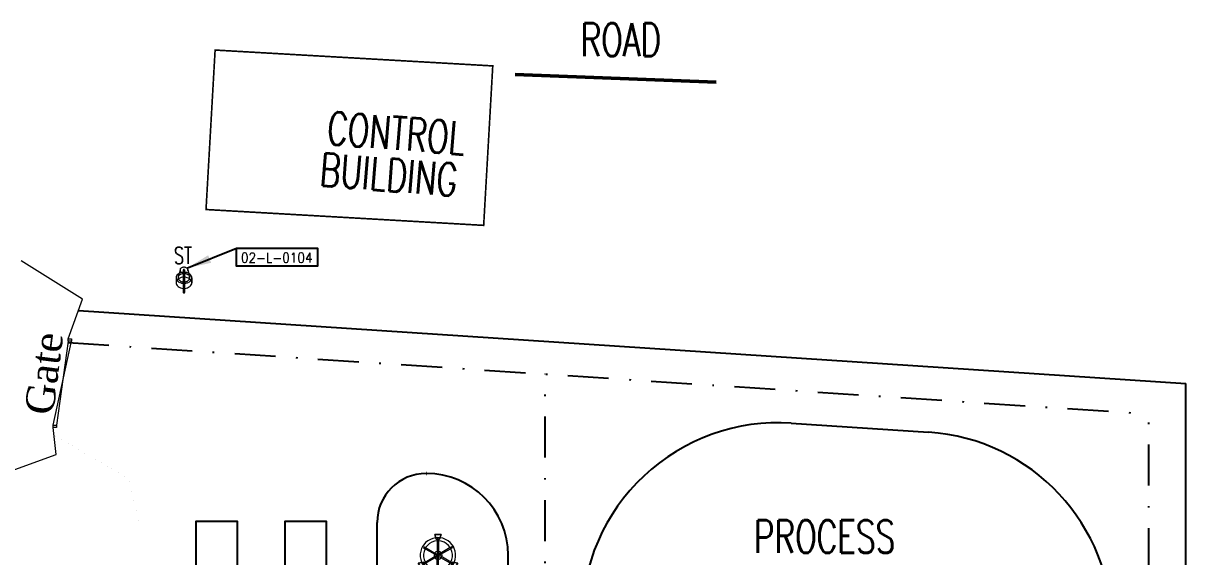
# Model space of a CAD drawing. Header units: inches. Extents: x 295136 to 296247, y 2627183 to 2627409.
# Drawn here: x 295186.8 to 295257.8, y 2627294.2 to 2627326.8 of the extents above; entities that cross this region are included whole.
import ezdxf
from ezdxf.enums import TextEntityAlignment as Align

# ---------------------------------------------------------------- set-up
doc = ezdxf.new("R2010")
doc.units = ezdxf.units.IN
doc.header["$MEASUREMENT"] = 0
doc.linetypes.add('DASHDOT', pattern=[1, 0.5, -0.25, 0, -0.25])
for name, color, linetype in [('_Auto', 7, 'Continuous'), ('ELECTRICAL', 2, 'Continuous'), ('Layer 1', 7, 'Continuous'), ('Layout', 6, 'Continuous'), ('Layout_Text', 7, 'Continuous'), ('REV.D CLOUD', 2, 'Continuous')]:
    doc.layers.add(name, color=color, linetype=linetype)
doc.layers.add('Boundary Wall', color=10, linetype='Continuous', lineweight=30)
doc.styles.add('HZTXT', font='txt_qlt.shx', dxfattribs={"width": 0.7, "bigfont": 'hztxt.shx'})
doc.styles.add('TR', font='times.ttf')
doc.dimstyles.new('ISO-25', dxfattribs={"dimtxt": 2.5, "dimasz": 2.5, "dimexe": 1.25, "dimexo": 0.625, "dimtad": 1, "dimtxsty": 'HZTXT', "dimcen": 2.5, "dimclrd": 256, "dimclre": 256, "dimclrt": 256, "dimadec": 4, "dimazin": 0, "dimtfac": 1, "dimtmove": 0, "dimatfit": 3, "dimfxl": 1, "dimlwd": -1, "dimlwe": -1, "dimarcsym": 0})

# ---------------------------------------------------------------- blocks, each defined once
blk = doc.blocks.new('Tower Light')
at = {"layer": 'Layer 1', "color": 1, "lineweight": 5}
for points in [[(-0.017, 0.208), (-0.05, 0.201), (-0.08, 0.19), (-0.11, 0.173), (-0.135, 0.153), (-0.157, 0.128)], [(0.008, 0.173), (0, 0.173), (-0.032, 0.168), (-0.062, 0.158), (-0.09, 0.141), (-0.115, 0.12), (-0.135, 0.095), (-0.138, 0.088)], [(0.008, 0.21), (-0.017, 0.208)], [(0, 0.191), (0, 0.005)], [(0.032, 0.208), (0.008, 0.21)], [(0.153, 0.088), (0.15, 0.095), (0.13, 0.12), (0.105, 0.141), (0.078, 0.158), (0.047, 0.168), (0.015, 0.173), (0.008, 0.173)], [(0.015, 0.191), (0.015, 0.005)], [(0.173, 0.128), (0.15, 0.153), (0.125, 0.173), (0.097, 0.19), (0.065, 0.203), (0.032, 0.208)], [(-0.182, 0.085), (-0.192, 0.053), (-0.198, 0.021), (-0.198, -0.012), (-0.192, -0.045), (-0.182, -0.077)], [(-0.17, 0.108), (-0.182, 0.085)], [(-0.157, 0.128), (-0.17, 0.108)], [(-0.138, 0.088), (-0.142, 0.081), (-0.153, 0.051), (-0.16, 0.02), (-0.16, -0.012), (-0.153, -0.044), (-0.142, -0.074), (-0.138, -0.08)], [(-0.158, 0.091), (-0.142, 0.081), (-0.007, 0.005), (0.003, -0.002)], [(-0.158, -0.084), (-0.142, -0.074), (-0.007, 0.005), (0.003, 0.011)], [(-0.15, 0.105), (-0.135, 0.095), (0, 0.016), (0.012, 0.011)], [(0.055, 0.005), (0.052, 0.021), (0.043, 0.033), (0.032, 0.045), (0.015, 0.05), (0, 0.05), (-0.015, 0.045), (-0.028, 0.033), (-0.037, 0.021), (-0.038, 0.005), (-0.037, -0.012), (-0.028, -0.025), (-0.015, -0.037), (0, -0.042), (0.015, -0.042), (0.032, -0.037), (0.043, -0.025), (0.052, -0.012), (0.055, 0.005)], [(-0.037, 0.021), (-0.038, 0.005), (-0.037, -0.012)], [(-0.028, 0.033), (-0.037, 0.021)], [(0, 0.05), (-0.015, 0.045), (-0.028, 0.033)], [(0.017, 0.005), (0.015, 0.011), (0.008, 0.013), (0.002, 0.011), (-0.002, 0.005), (0.002, -0.002), (0.008, -0.005), (0.015, -0.002), (0.017, 0.005), (0.015, 0.011), (0.008, 0.013), (0.002, 0.011), (-0.002, 0.005), (0.002, -0.002), (0.008, -0.005), (0.015, -0.002), (0.017, 0.005)], [(0.015, 0.05), (0, 0.05)], [(0, -0.184), (0, 0.005)], [(0.167, 0.105), (0.15, 0.095), (0.015, 0.016), (0.003, 0.011)], [(0.173, 0.091), (0.157, 0.081), (0.023, 0.005), (0.012, -0.002)], [(0.173, -0.084), (0.157, -0.074), (0.023, 0.005), (0.012, 0.011)], [(0.043, 0.033), (0.032, 0.045), (0.015, 0.05)], [(0.015, -0.184), (0.015, 0.005)], [(0.052, 0.021), (0.043, 0.033)], [(0.052, -0.012), (0.055, 0.005), (0.052, 0.021)], [(0.153, -0.08), (0.157, -0.074), (0.17, -0.044), (0.175, -0.012), (0.175, 0.02), (0.17, 0.051), (0.157, 0.081), (0.153, 0.088)], [(0.187, 0.108), (0.173, 0.128)], [(0.197, 0.085), (0.187, 0.108)], [(0.197, -0.077), (0.208, -0.045), (0.213, -0.012), (0.213, 0.021), (0.208, 0.053), (0.197, 0.085)], [(-0.182, -0.077), (-0.17, -0.099)], [(-0.17, -0.099), (-0.157, -0.119)], [(-0.157, -0.119), (-0.135, -0.144), (-0.11, -0.165), (-0.08, -0.182), (-0.05, -0.194), (-0.017, -0.2)], [(-0.15, -0.095), (-0.135, -0.087), (0, -0.009), (0.012, -0.002)], [(-0.138, -0.08), (-0.135, -0.087), (-0.115, -0.112), (-0.09, -0.134), (-0.062, -0.149), (-0.032, -0.16), (0, -0.164), (0.008, -0.165)], [(-0.037, -0.012), (-0.028, -0.025)], [(-0.028, -0.025), (-0.015, -0.037), (0, -0.042)], [(0, -0.042), (0.008, -0.042)], [(0.167, -0.095), (0.15, -0.087), (0.015, -0.009), (0.003, -0.002)], [(0.008, -0.042), (0.015, -0.042)], [(0.008, -0.165), (0.015, -0.164), (0.047, -0.16), (0.078, -0.149), (0.105, -0.134), (0.13, -0.112), (0.15, -0.087), (0.153, -0.08)], [(0.015, -0.042), (0.032, -0.037), (0.043, -0.025)], [(0.032, -0.2), (0.065, -0.194), (0.097, -0.182), (0.125, -0.165), (0.15, -0.144), (0.173, -0.119)], [(0.043, -0.025), (0.052, -0.012)], [(0.187, -0.099), (0.17, -0.09), (0.155, -0.08), (0.153, -0.08), (0.187, -0.099), (0.17, -0.09), (0.155, -0.08), (0.153, -0.08), (0.187, -0.099)], [(0.173, -0.119), (0.187, -0.099)], [(0.187, -0.099), (0.197, -0.077)], [(-0.017, -0.2), (0.008, -0.202)], [(0.008, -0.202), (0.032, -0.2)]]:
    blk.add_lwpolyline(points, dxfattribs=at)
for points, knots in [([(-0.012, 0.191), (-0.012, 0.191), (-0.03, 0.248), (-0.03, 0.248), (-0.03, 0.248), (-0.012, 0.191), (-0.012, 0.191)], [0, 0, 0, 0, 1, 1, 1, 2, 2, 2, 2]), ([(-0.03, 0.248), (-0.03, 0.248), (0.045, 0.248), (0.045, 0.248), (0.045, 0.248), (-0.03, 0.248), (-0.03, 0.248)], [0, 0, 0, 0, 1, 1, 1, 2, 2, 2, 2]), ([(0.045, 0.248), (0.045, 0.248), (-0.03, 0.248), (-0.03, 0.248), (-0.03, 0.248), (0.045, 0.248), (0.045, 0.248)], [0, 0, 0, 0, 1, 1, 1, 2, 2, 2, 2]), ([(-0.03, 0.248), (-0.03, 0.248), (-0.012, 0.191), (-0.012, 0.191), (-0.012, 0.191), (-0.03, 0.248), (-0.03, 0.248)], [0, 0, 0, 0, 1, 1, 1, 2, 2, 2, 2]), ([(-0.012, 0.191), (-0.012, 0.191), (0.027, 0.191), (0.027, 0.191), (0.027, 0.191), (-0.012, 0.191), (-0.012, 0.191)], [0, 0, 0, 0, 1, 1, 1, 2, 2, 2, 2]), ([(0.027, 0.191), (0.027, 0.191), (-0.012, 0.191), (-0.012, 0.191), (-0.012, 0.191), (0.027, 0.191), (0.027, 0.191)], [0, 0, 0, 0, 1, 1, 1, 2, 2, 2, 2]), ([(0.008, 0.191), (0.008, 0.191), (0.015, 0.191), (0.015, 0.191), (0.015, 0.191), (0, 0.191), (0, 0.191), (0, 0.191), (0.015, 0.191), (0.015, 0.191), (0.015, 0.191), (0, 0.191), (0, 0.191), (0, 0.191), (0.008, 0.191), (0.008, 0.191)], [0, 0, 0, 0, 1, 1, 1, 2, 2, 2, 3, 3, 3, 4, 4, 4, 5, 5, 5, 5]), ([(0.008, 0.21), (0.008, 0.21), (0.008, 0.173), (0.008, 0.173), (0.008, 0.173), (0.008, 0.21), (0.008, 0.21), (0.008, 0.21), (0.008, 0.173), (0.008, 0.173), (0.008, 0.173), (0.008, 0.21), (0.008, 0.21)], [0, 0, 0, 0, 1, 1, 1, 2, 2, 2, 3, 3, 3, 4, 4, 4, 4]), ([(0.027, 0.191), (0.027, 0.191), (0.045, 0.248), (0.045, 0.248), (0.045, 0.248), (0.027, 0.191), (0.027, 0.191)], [0, 0, 0, 0, 1, 1, 1, 2, 2, 2, 2]), ([(0.045, 0.248), (0.045, 0.248), (0.027, 0.191), (0.027, 0.191), (0.027, 0.191), (0.045, 0.248), (0.045, 0.248)], [0, 0, 0, 0, 1, 1, 1, 2, 2, 2, 2]), ([(-0.15, 0.105), (-0.15, 0.105), (-0.158, 0.091), (-0.158, 0.091), (-0.158, 0.091), (-0.15, 0.105), (-0.15, 0.105)], [0, 0, 0, 0, 1, 1, 1, 2, 2, 2, 2]), ([(0.008, 0.005), (0.008, 0.005), (0.003, 0.011), (0.003, 0.011), (0.003, 0.011), (0.012, -0.002), (0.012, -0.002), (0.012, -0.002), (0.008, 0.005), (0.008, 0.005), (0.008, 0.005), (0.012, -0.002), (0.012, -0.002), (0.012, -0.002), (0.003, 0.011), (0.003, 0.011), (0.003, 0.011), (0.008, 0.005), (0.008, 0.005), (0.008, 0.005), (0.003, -0.002), (0.003, -0.002), (0.003, -0.002), (0.012, 0.011), (0.012, 0.011), (0.012, 0.011), (0.008, 0.005), (0.008, 0.005), (0.008, 0.005), (0.012, 0.011), (0.012, 0.011), (0.012, 0.011), (0.003, -0.002), (0.003, -0.002), (0.003, -0.002), (0.008, 0.005), (0.008, 0.005), (0.008, 0.005), (0.015, 0.005), (0.015, 0.005), (0.015, 0.005), (0, 0.005), (0, 0.005), (0, 0.005), (0.008, 0.005), (0.008, 0.005), (0.008, 0.005), (0, 0.005), (0, 0.005), (0, 0.005), (0.015, 0.005), (0.015, 0.005), (0.015, 0.005), (0.008, 0.005), (0.008, 0.005)], [0, 0, 0, 0, 1, 1, 1, 2, 2, 2, 3, 3, 3, 4, 4, 4, 5, 5, 5, 6, 6, 6, 7, 7, 7, 8, 8, 8, 9, 9, 9, 10, 10, 10, 11, 11, 11, 12, 12, 12, 13, 13, 13, 14, 14, 14, 15, 15, 15, 16, 16, 16, 17, 17, 17, 18, 18, 18, 18]), ([(0.167, 0.105), (0.167, 0.105), (0.173, 0.091), (0.173, 0.091), (0.173, 0.091), (0.167, 0.105), (0.167, 0.105)], [0, 0, 0, 0, 1, 1, 1, 2, 2, 2, 2]), ([(-0.222, -0.085), (-0.222, -0.085), (-0.163, -0.074), (-0.163, -0.074), (-0.163, -0.074), (-0.222, -0.085), (-0.222, -0.085)], [0, 0, 0, 0, 1, 1, 1, 2, 2, 2, 2]), ([(-0.163, -0.074), (-0.163, -0.074), (-0.222, -0.085), (-0.222, -0.085), (-0.222, -0.085), (-0.163, -0.074), (-0.163, -0.074)], [0, 0, 0, 0, 1, 1, 1, 2, 2, 2, 2]), ([(-0.185, -0.15), (-0.185, -0.15), (-0.222, -0.085), (-0.222, -0.085), (-0.222, -0.085), (-0.185, -0.15), (-0.185, -0.15)], [0, 0, 0, 0, 1, 1, 1, 2, 2, 2, 2]), ([(-0.222, -0.085), (-0.222, -0.085), (-0.185, -0.15), (-0.185, -0.15), (-0.185, -0.15), (-0.222, -0.085), (-0.222, -0.085)], [0, 0, 0, 0, 1, 1, 1, 2, 2, 2, 2]), ([(-0.185, -0.15), (-0.185, -0.15), (-0.145, -0.105), (-0.145, -0.105), (-0.145, -0.105), (-0.185, -0.15), (-0.185, -0.15)], [0, 0, 0, 0, 1, 1, 1, 2, 2, 2, 2]), ([(-0.145, -0.105), (-0.145, -0.105), (-0.185, -0.15), (-0.185, -0.15), (-0.185, -0.15), (-0.145, -0.105), (-0.145, -0.105)], [0, 0, 0, 0, 1, 1, 1, 2, 2, 2, 2]), ([(-0.155, -0.09), (-0.155, -0.09), (-0.138, -0.08), (-0.138, -0.08), (-0.138, -0.08), (-0.14, -0.08), (-0.14, -0.08), (-0.14, -0.08), (-0.155, -0.09), (-0.155, -0.09), (-0.155, -0.09), (-0.17, -0.099), (-0.17, -0.099), (-0.17, -0.099), (-0.155, -0.09), (-0.155, -0.09), (-0.155, -0.09), (-0.138, -0.08), (-0.138, -0.08), (-0.138, -0.08), (-0.14, -0.08), (-0.14, -0.08), (-0.14, -0.08), (-0.155, -0.09), (-0.155, -0.09), (-0.155, -0.09), (-0.17, -0.099), (-0.17, -0.099), (-0.17, -0.099), (-0.155, -0.09), (-0.155, -0.09)], [0, 0, 0, 0, 1, 1, 1, 2, 2, 2, 3, 3, 3, 4, 4, 4, 5, 5, 5, 6, 6, 6, 7, 7, 7, 8, 8, 8, 9, 9, 9, 10, 10, 10, 10]), ([(-0.163, -0.074), (-0.163, -0.074), (-0.145, -0.105), (-0.145, -0.105), (-0.145, -0.105), (-0.163, -0.074), (-0.163, -0.074)], [0, 0, 0, 0, 1, 1, 1, 2, 2, 2, 2]), ([(-0.145, -0.105), (-0.145, -0.105), (-0.163, -0.074), (-0.163, -0.074), (-0.163, -0.074), (-0.145, -0.105), (-0.145, -0.105)], [0, 0, 0, 0, 1, 1, 1, 2, 2, 2, 2]), ([(-0.15, -0.095), (-0.15, -0.095), (-0.158, -0.084), (-0.158, -0.084), (-0.158, -0.084), (-0.15, -0.095), (-0.15, -0.095)], [0, 0, 0, 0, 1, 1, 1, 2, 2, 2, 2]), ([(0.16, -0.105), (0.16, -0.105), (0.18, -0.074), (0.18, -0.074), (0.18, -0.074), (0.16, -0.105), (0.16, -0.105)], [0, 0, 0, 0, 1, 1, 1, 2, 2, 2, 2]), ([(0.18, -0.074), (0.18, -0.074), (0.237, -0.085), (0.237, -0.085), (0.237, -0.085), (0.18, -0.074), (0.18, -0.074), (0.18, -0.074), (0.16, -0.105), (0.16, -0.105), (0.16, -0.105), (0.18, -0.074), (0.18, -0.074)], [0, 0, 0, 0, 1, 1, 1, 2, 2, 2, 3, 3, 3, 4, 4, 4, 4]), ([(0.16, -0.105), (0.16, -0.105), (0.2, -0.15), (0.2, -0.15), (0.2, -0.15), (0.16, -0.105), (0.16, -0.105)], [0, 0, 0, 0, 1, 1, 1, 2, 2, 2, 2]), ([(0.2, -0.15), (0.2, -0.15), (0.16, -0.105), (0.16, -0.105), (0.16, -0.105), (0.2, -0.15), (0.2, -0.15)], [0, 0, 0, 0, 1, 1, 1, 2, 2, 2, 2]), ([(0.173, -0.084), (0.173, -0.084), (0.167, -0.095), (0.167, -0.095), (0.167, -0.095), (0.173, -0.084), (0.173, -0.084)], [0, 0, 0, 0, 1, 1, 1, 2, 2, 2, 2]), ([(0.237, -0.085), (0.237, -0.085), (0.18, -0.074), (0.18, -0.074), (0.18, -0.074), (0.237, -0.085), (0.237, -0.085), (0.237, -0.085), (0.2, -0.15), (0.2, -0.15), (0.2, -0.15), (0.237, -0.085), (0.237, -0.085)], [0, 0, 0, 0, 1, 1, 1, 2, 2, 2, 3, 3, 3, 4, 4, 4, 4]), ([(0.2, -0.15), (0.2, -0.15), (0.237, -0.085), (0.237, -0.085), (0.237, -0.085), (0.2, -0.15), (0.2, -0.15)], [0, 0, 0, 0, 1, 1, 1, 2, 2, 2, 2]), ([(0.015, -0.184), (0.015, -0.184), (0, -0.184), (0, -0.184), (0, -0.184), (0.015, -0.184), (0.015, -0.184)], [0, 0, 0, 0, 1, 1, 1, 2, 2, 2, 2])]:
    blk.add_open_spline(points, degree=3, knots=knots, dxfattribs=at)
blk = doc.blocks.new('Street Lamp (Single Head)')
at = {"layer": 'Layer 1', "color": 1, "lineweight": 5}
for points in [[(-0.057, 0.338), (-0.072, 0.282), (-0.073, 0.277)], [(-0.057, 0.338), (-0.058, 0.333)], [(0.055, 0.338), (0.052, 0.347), (0.048, 0.353), (0.042, 0.358), (0.033, 0.363), (0.025, 0.368), (0.015, 0.37), (0.005, 0.372), (-0.007, 0.372), (-0.017, 0.37), (-0.027, 0.368), (-0.035, 0.363), (-0.043, 0.358), (-0.05, 0.353), (-0.055, 0.347), (-0.057, 0.338)], [(0, 0.338), (-0.005, 0.338)], [(0.005, 0.337), (0.003, 0.338), (0.002, 0.338)], [(0.055, 0.337), (0.055, 0.338)], [(0.055, 0.338), (0.07, 0.282), (0.072, 0.277)], [(0.113, 0.213), (0.113, 0.218), (0.112, 0.233), (0.105, 0.248), (0.097, 0.262), (0.083, 0.273), (0.068, 0.283), (0.05, 0.292), (0.03, 0.297), (0.01, 0.298), (-0.012, 0.298), (-0.032, 0.297), (-0.052, 0.292), (-0.07, 0.283), (-0.085, 0.273), (-0.098, 0.262), (-0.107, 0.248), (-0.113, 0.233), (-0.115, 0.218)], [(0.113, 0.147), (0.112, 0.162), (0.105, 0.177), (0.095, 0.19), (0.082, 0.202), (0.065, 0.212), (0.045, 0.22), (0.023, 0.225), (0.002, 0.227), (-0.02, 0.225), (-0.042, 0.222), (-0.06, 0.215), (-0.078, 0.205), (-0.093, 0.193), (-0.103, 0.18), (-0.112, 0.165), (-0.115, 0.15), (-0.113, 0.135), (-0.108, 0.12), (-0.1, 0.105), (-0.087, 0.093), (-0.072, 0.082), (-0.053, 0.073), (-0.032, 0.068), (-0.01, 0.065)], [(-0.115, 0.218), (-0.115, 0.213)], [(-0.115, 0.218), (-0.115, 0.147)], [(-0.113, 0.212), (-0.113, 0.207)], [(-0.113, 0.203), (-0.112, 0.2)], [(-0.11, 0.197), (-0.108, 0.193)], [(-0.108, 0.192), (-0.107, 0.19), (-0.105, 0.187)], [(-0.105, 0.185), (-0.102, 0.182)], [(-0.1, 0.18), (-0.098, 0.177), (-0.097, 0.175)], [(-0.095, 0.173), (-0.092, 0.17)], [(-0.087, 0.225), (-0.087, 0.22)], [(-0.087, 0.217), (-0.087, 0.213)], [(-0.083, 0.233), (-0.085, 0.23)], [(-0.085, 0.232), (-0.085, 0.227)], [(-0.085, 0.21), (-0.085, 0.207)], [(-0.082, 0.242), (-0.083, 0.237)], [(-0.082, 0.238), (-0.083, 0.235), (-0.083, 0.233)], [(-0.083, 0.203), (-0.083, 0.202), (-0.082, 0.2)], [(-0.08, 0.248), (-0.082, 0.243)], [(-0.078, 0.255), (-0.08, 0.25)], [(-0.078, 0.243), (-0.08, 0.24)], [(-0.08, 0.197), (-0.078, 0.193)], [(-0.077, 0.262), (-0.078, 0.257)], [(-0.075, 0.268), (-0.077, 0.263)], [(-0.075, 0.25), (-0.077, 0.247)], [(-0.077, 0.192), (-0.077, 0.19), (-0.075, 0.188)], [(-0.073, 0.275), (-0.075, 0.27)], [(-0.07, 0.255), (-0.073, 0.252)], [(-0.073, 0.187), (-0.07, 0.183)], [(-0.063, 0.258), (-0.068, 0.257)], [(-0.068, 0.182), (-0.063, 0.178)], [(-0.058, 0.263), (-0.062, 0.26)], [(-0.062, 0.177), (-0.058, 0.173)], [(-0.058, 0.332), (-0.057, 0.327)], [(-0.057, 0.323), (-0.055, 0.32)], [(-0.052, 0.267), (-0.057, 0.265)], [(-0.057, 0.173), (-0.052, 0.17)], [(-0.053, 0.317), (-0.053, 0.315), (-0.052, 0.313)], [(-0.05, 0.312), (-0.048, 0.308), (-0.047, 0.308)], [(-0.047, 0.27), (-0.05, 0.268)], [(-0.05, 0.17), (-0.047, 0.167)], [(-0.045, 0.307), (-0.042, 0.303)], [(-0.04, 0.272), (-0.043, 0.272)], [(-0.04, 0.302), (-0.035, 0.3)], [(-0.033, 0.275), (-0.037, 0.273)], [(-0.033, 0.298), (-0.032, 0.298), (-0.03, 0.297)], [(-0.027, 0.277), (-0.028, 0.275), (-0.03, 0.275)], [(-0.027, 0.297), (-0.023, 0.295)], [(-0.018, 0.277), (-0.023, 0.277)], [(-0.02, 0.293), (-0.017, 0.293)], [(-0.012, 0.278), (-0.017, 0.278)], [(-0.013, 0.292), (-0.008, 0.292)], [(-0.007, 0.337), (-0.008, 0.335), (-0.01, 0.335), (-0.01, 0.333)], [(-0.01, 0.332), (-0.01, 0.328)], [(-0.01, 0.33), (-0.01, 0.328), (-0.008, 0.327), (-0.007, 0.327)], [(-0.01, 0.325), (-0.01, 0.32)], [(-0.01, 0.318), (-0.01, 0.313)], [(-0.01, 0.312), (-0.01, 0.307)], [(-0.01, 0.305), (-0.01, 0.3)], [(-0.01, 0.297), (-0.01, 0.293)], [(-0.01, 0.29), (-0.01, 0.285)], [(-0.01, 0.283), (-0.01, 0.278)], [(-0.005, 0.278), (-0.01, 0.278)], [(-0.01, 0.277), (-0.01, 0.272)], [(-0.01, 0.27), (-0.01, 0.265)], [(-0.01, 0.262), (-0.01, 0.258)], [(-0.01, 0.255), (-0.01, 0.25)], [(-0.01, 0.248), (-0.01, 0.243)], [(-0.01, 0.242), (-0.01, 0.237)], [(-0.01, 0.233), (-0.01, 0.23)], [(-0.01, 0.227), (-0.01, 0.222)], [(-0.01, 0.22), (-0.01, 0.215)], [(-0.01, 0.213), (-0.01, 0.208)], [(-0.01, 0.207), (-0.01, 0.202)], [(-0.01, 0.198), (-0.01, 0.195)], [(-0.01, 0.192), (-0.01, 0.187)], [(-0.01, 0.185), (-0.01, 0.18)], [(-0.01, 0.178), (-0.01, 0.173)], [(-0.01, 0.172), (-0.01, 0.167)], [(-0.007, 0.292), (-0.002, 0.292)], [(-0.005, 0.325), (0, 0.325)], [(0.002, 0.278), (-0.003, 0.278)], [(0, 0.292), (0.005, 0.292)], [(0.002, 0.325), (0.003, 0.325), (0.005, 0.327)], [(0.008, 0.278), (0.005, 0.278)], [(0.008, 0.332), (0.008, 0.333), (0.007, 0.335)], [(0.007, 0.328), (0.008, 0.328), (0.008, 0.33), (0.008, 0.332)], [(0.007, 0.292), (0.012, 0.292)], [(0.008, 0.332), (0.008, 0.328)], [(0.008, 0.325), (0.008, 0.32)], [(0.008, 0.318), (0.008, 0.313)], [(0.008, 0.312), (0.008, 0.307)], [(0.008, 0.305), (0.008, 0.3)], [(0.008, 0.297), (0.008, 0.293)], [(0.008, 0.29), (0.008, 0.285)], [(0.008, 0.283), (0.008, 0.278)], [(0.008, 0.277), (0.008, 0.272)], [(0.008, 0.27), (0.008, 0.265)], [(0.008, 0.262), (0.008, 0.258)], [(0.008, 0.255), (0.008, 0.25)], [(0.008, 0.248), (0.008, 0.243)], [(0.008, 0.242), (0.008, 0.237)], [(0.008, 0.233), (0.008, 0.23)], [(0.008, 0.227), (0.008, 0.222)], [(0.008, 0.22), (0.008, 0.215)], [(0.008, 0.213), (0.008, 0.208)], [(0.008, 0.207), (0.008, 0.202)], [(0.008, 0.198), (0.008, 0.195)], [(0.008, 0.192), (0.008, 0.187)], [(0.008, 0.185), (0.008, 0.18)], [(0.008, 0.178), (0.008, 0.173)], [(0.008, 0.172), (0.008, 0.167)], [(0.017, 0.278), (0.012, 0.278)], [(0.013, 0.293), (0.018, 0.293)], [(0.023, 0.277), (0.02, 0.277), (0.018, 0.278)], [(0.022, 0.295), (0.025, 0.297)], [(0.03, 0.275), (0.025, 0.277)], [(0.028, 0.297), (0.032, 0.298)], [(0.037, 0.273), (0.035, 0.273), (0.032, 0.275)], [(0.033, 0.3), (0.038, 0.302)], [(0.043, 0.27), (0.038, 0.272)], [(0.04, 0.303), (0.043, 0.307)], [(0.045, 0.308), (0.047, 0.31), (0.048, 0.312)], [(0.05, 0.268), (0.048, 0.268), (0.045, 0.27)], [(0.045, 0.168), (0.048, 0.17), (0.05, 0.17)], [(0.05, 0.313), (0.052, 0.317)], [(0.055, 0.263), (0.052, 0.267)], [(0.052, 0.17), (0.055, 0.173)], [(0.053, 0.32), (0.055, 0.323)], [(0.055, 0.327), (0.057, 0.332)], [(0.057, 0.332), (0.057, 0.333)], [(0.062, 0.26), (0.057, 0.263)], [(0.057, 0.175), (0.062, 0.177)], [(0.067, 0.255), (0.063, 0.258)], [(0.063, 0.178), (0.067, 0.182)], [(0.072, 0.25), (0.072, 0.252), (0.068, 0.253)], [(0.068, 0.183), (0.072, 0.185), (0.072, 0.187)], [(0.072, 0.275), (0.073, 0.27)], [(0.073, 0.268), (0.075, 0.263)], [(0.075, 0.245), (0.073, 0.248)], [(0.073, 0.188), (0.075, 0.192)], [(0.075, 0.262), (0.077, 0.257)], [(0.077, 0.255), (0.078, 0.25)], [(0.08, 0.238), (0.078, 0.242), (0.077, 0.243)], [(0.077, 0.193), (0.078, 0.197), (0.08, 0.198)], [(0.078, 0.248), (0.08, 0.243)], [(0.08, 0.242), (0.082, 0.237)], [(0.082, 0.233), (0.08, 0.237)], [(0.08, 0.2), (0.082, 0.205)], [(0.082, 0.233), (0.083, 0.23)], [(0.083, 0.227), (0.083, 0.23)], [(0.085, 0.218), (0.083, 0.223)], [(0.083, 0.213), (0.085, 0.218)], [(0.083, 0.207), (0.083, 0.212)], [(0.09, 0.17), (0.093, 0.173)], [(0.095, 0.175), (0.097, 0.177), (0.098, 0.18)], [(0.1, 0.182), (0.103, 0.185)], [(0.103, 0.187), (0.105, 0.19), (0.107, 0.192)], [(0.107, 0.193), (0.108, 0.197)], [(0.11, 0.2), (0.112, 0.203)], [(0.112, 0.207), (0.112, 0.212)], [(0.113, 0.218), (0.113, 0.147)], [(-0.09, 0.168), (-0.087, 0.167)], [(-0.085, 0.165), (-0.085, 0.163), (-0.082, 0.162)], [(-0.08, 0.16), (-0.075, 0.158)], [(-0.073, 0.157), (-0.07, 0.153)], [(-0.068, 0.153), (-0.063, 0.152)], [(-0.062, 0.15), (-0.057, 0.148)], [(-0.055, 0.148), (-0.052, 0.147), (-0.05, 0.147)], [(-0.048, 0.145), (-0.043, 0.143)], [(-0.043, 0.167), (-0.04, 0.165)], [(-0.042, 0.143), (-0.037, 0.142)], [(-0.037, 0.163), (-0.033, 0.163)], [(-0.035, 0.142), (-0.032, 0.142), (-0.03, 0.14)], [(-0.03, 0.162), (-0.027, 0.162)], [(-0.028, 0.14), (-0.023, 0.14)], [(-0.023, 0.16), (-0.018, 0.16)], [(-0.02, 0.14), (-0.017, 0.138)], [(-0.017, 0.16), (-0.013, 0.158), (-0.012, 0.158)], [(-0.013, 0.138), (-0.008, 0.138)], [(-0.012, 0.012), (-0.013, 0.01), (-0.013, 0.008)], [(-0.012, 0.012), (-0.013, 0.01), (-0.013, 0.008)], [(-0.013, 0.008), (-0.013, 0.007), (-0.012, 0.007)], [(-0.013, 0.008), (-0.013, 0.007), (-0.012, 0.007)], [(-0.01, 0.163), (-0.01, 0.158)], [(-0.01, 0.158), (-0.005, 0.158)], [(-0.01, 0.157), (-0.01, 0.152)], [(-0.01, 0.15), (-0.01, 0.017)], [(-0.01, 0.065), (-0.005, 0.065)], [(-0.007, 0.015), (-0.01, 0.015), (-0.01, 0.013)], [(-0.007, 0.015), (-0.01, 0.015), (-0.01, 0.013)], [(-0.007, 0.013), (-0.008, 0.013), (-0.01, 0.012), (-0.01, 0.01)], [(-0.01, 0.013), (-0.01, 0.008)], [(-0.01, 0.007), (-0.01, 0.005), (-0.008, 0.005), (-0.007, 0.003)], [(-0.01, 0.003), (-0.008, 0.002), (-0.007, 0.002)], [(-0.01, 0.003), (-0.008, 0.002), (-0.007, 0.002)], [(-0.007, 0.138), (-0.002, 0.138)], [(0, 0.017), (-0.005, 0.017)], [(0, 0.017), (-0.005, 0.017)], [(0, 0.015), (-0.005, 0.015)], [(-0.005, 0.003), (-0.003, 0.002), (0, 0.002)], [(-0.005, 0), (0, 0)], [(-0.005, 0), (0, 0)], [(-0.003, 0.158), (0.002, 0.158)], [(-0.003, 0.065), (0.002, 0.065)], [(0, 0.138), (0.005, 0.138)], [(0.007, 0.015), (0.005, 0.017), (0.002, 0.017)], [(0.007, 0.015), (0.005, 0.017), (0.002, 0.017)], [(0.005, 0.013), (0.003, 0.015), (0.002, 0.015)], [(0.002, 0.002), (0.003, 0.002), (0.005, 0.003)], [(0.002, 0), (0.003, 0), (0.005, 0.002), (0.007, 0.002)], [(0.002, 0), (0.003, 0), (0.005, 0.002), (0.007, 0.002)], [(0.003, 0.065), (0.008, 0.065)], [(0.005, 0.158), (0.008, 0.158)], [(0.007, 0.138), (0.012, 0.138)], [(0.008, 0.008), (0.008, 0.012), (0.007, 0.012)], [(0.007, 0.005), (0.008, 0.007), (0.008, 0.008)], [(0.008, 0.163), (0.008, 0.158)], [(0.008, 0.157), (0.008, 0.152)], [(0.008, 0.15), (0.008, 0.017)], [(0.008, 0.065), (0.03, 0.068), (0.05, 0.073), (0.067, 0.082), (0.083, 0.092), (0.097, 0.103), (0.105, 0.117), (0.112, 0.132), (0.113, 0.147)], [(0.012, 0.01), (0.01, 0.012), (0.008, 0.013)], [(0.008, 0.013), (0.008, 0.008)], [(0.012, 0.01), (0.01, 0.012), (0.008, 0.013)], [(0.008, 0.003), (0.01, 0.005), (0.01, 0.007), (0.012, 0.007)], [(0.008, 0.003), (0.01, 0.005), (0.01, 0.007), (0.012, 0.007)], [(0.012, 0.158), (0.017, 0.16)], [(0.015, 0.138), (0.018, 0.14)], [(0.018, 0.16), (0.023, 0.16)], [(0.022, 0.14), (0.027, 0.14)], [(0.025, 0.162), (0.03, 0.162)], [(0.028, 0.14), (0.03, 0.142), (0.033, 0.142)], [(0.032, 0.163), (0.037, 0.163)], [(0.035, 0.142), (0.04, 0.143)], [(0.038, 0.165), (0.043, 0.167)], [(0.042, 0.143), (0.047, 0.145)], [(0.048, 0.147), (0.05, 0.147), (0.053, 0.148)], [(0.055, 0.148), (0.06, 0.15)], [(0.062, 0.152), (0.067, 0.153)], [(0.068, 0.153), (0.072, 0.157)], [(0.073, 0.158), (0.078, 0.16)], [(0.08, 0.162), (0.083, 0.163), (0.083, 0.165)], [(0.085, 0.167), (0.088, 0.168)]]:
    blk.add_lwpolyline(points, dxfattribs=at)

msp = doc.modelspace()

# ---------------------------------------------------------------- linework, layer by layer
at = {"color": 6, "const_width": 0.1}
msp.add_lwpolyline([(295198.4945, 2627325.1666), (295215.4595, 2627324.1982), (295214.9037, 2627314.4605), (295197.9387, 2627315.4289)], close=True, dxfattribs=at)
at = {"layer": '_Auto', "color": 7, "linetype": 'Continuous'}
msp.add_lwpolyline([(295199.8036, 2627313.062), (295204.7427, 2627313.062), (295204.7427, 2627311.9645), (295199.8036, 2627311.9645)], close=True, dxfattribs=at)
at = {"layer": 'Boundary Wall', "color": 252, "lineweight": 20, "ltscale": 200}
for p, q in [((295190.3943, 2627309.9552), (295186.6494, 2627312.2914)), ((295189.5243, 2627307.5324), (295190.3943, 2627309.9552)), ((295188.7779, 2627300.46), (295188.6024, 2627302.1118))]:
    msp.add_line(p, q, dxfattribs=at)
at = {"layer": 'Boundary Wall', "color": 252, "lineweight": 20}
for points in [[(295189.5243, 2627307.5324), (295189.7178, 2627307.5324), (295189.7178, 2627307.3862), (295189.5243, 2627307.3862)], [(295188.6024, 2627302.258), (295188.7958, 2627302.258), (295188.7958, 2627302.1118), (295188.6024, 2627302.1118)]]:
    msp.add_lwpolyline(points, close=True, dxfattribs=at)
for points in [[(295188.6024, 2627302.258), (295189.7178, 2627307.3862)], [(295189.5243, 2627307.3862), (295188.7958, 2627302.258)]]:
    msp.add_lwpolyline(points, dxfattribs=at)
at = {"layer": 'Boundary Wall', "color": 252, "lineweight": 20, "ltscale": 200}
msp.add_lwpolyline([(295371.103, 2627219.4029), (295307.6658, 2627223.6731), (295307.6796, 2627224.0125), (295201.7329, 2627230.143), (295155.6027, 2627232.9321), (295164.7611, 2627269.2928), (295170.1128, 2627290.2083), (295170.5077, 2627291.279), (295170.9492, 2627292.0077), (295171.4994, 2627292.519), (295171.7543, 2627292.665), (295176.6214, 2627295.5128), (295184.2192, 2627298.2945), (295183.9868, 2627298.7352), (295188.7779, 2627300.46)], dxfattribs=at)
at = {"layer": 'Layout', "lineweight": 50}
for p, q in [((295216.8294, 2627323.678), (295229.1073, 2627323.2056)), ((295211.3912, 2627299.3094), (295211.4027, 2627299.3094))]:
    msp.add_line(p, q, dxfattribs=at)
at = {"layer": 'Layout'}
msp.add_line((295216.8918, 2627323.6755), (295219.1747, 2627323.5875), dxfattribs=at)
at = {"layer": 'Layout', "lineweight": -3}
for p, q in [((295190.1462, 2627309.2643), (295257.8027, 2627304.7989)), ((295257.8027, 2627260.7711), (295257.8027, 2627304.7989)), ((295233.693, 2627302.3815), (295242.093, 2627301.8271)), ((295208.3912, 2627284.1168), (295208.3912, 2627296.3094)), ((295216.4027, 2627257.9821), (295216.4027, 2627294.3094))]:
    msp.add_line(p, q, dxfattribs=at)
at = {"layer": 'Layout', "linetype": 'DASHDOT', "ltscale": 5}
for p, q in [((295189.5123, 2627307.3018), (295255.5527, 2627302.9431)), ((295218.6527, 2627233.9821), (295218.6527, 2627305.395)), ((295255.5527, 2627232.2711), (295255.5527, 2627302.9431))]:
    msp.add_line(p, q, dxfattribs=at)
at = {"layer": 'Layout', "lineweight": -3, "const_width": 0.001}
msp.add_lwpolyline([(295188.6991, 2627301.6118), (295193.1978, 2627299.0043), (295193.8949, 2627296.1168), (295193.8949, 2627284.1168), (295208.3912, 2627284.1168)], dxfattribs=at)
at = {"layer": 'Layout'}
for points in [[(295199.8626, 2627286.7819), (295199.8626, 2627296.3819), (295197.3126, 2627296.3819), (295197.3126, 2627286.7819)], [(295205.2995, 2627286.7819), (295205.2995, 2627296.3819), (295202.7495, 2627296.3819), (295202.7495, 2627286.7819)]]:
    msp.add_lwpolyline(points, close=True, dxfattribs=at)
at = {"layer": 'Layout', "lineweight": -3}
for centre, radius, start, end in [((295232.9027, 2627290.4075), 12, 86.223894, 180), ((295241.3027, 2627289.8531), 12, 360, 86.223894), ((295211.3912, 2627296.3094), 3, 90, 180), ((295211.4027, 2627294.3094), 5, 0, 90)]:
    msp.add_arc(centre, radius, start, end, dxfattribs=at)

# ---------------------------------------------------------------- block references
for name, p, xscale, yscale, zscale in [('Street Lamp (Single Head)', (295196.5926, 2627310.3421), 4.199999999999999, 4.199999999999999, 4.199999999999999), ('Tower Light', (295212.0691, 2627294.285), 5.265792, 5.265792, 5.265792)]:
    msp.add_blockref(name, p, dxfattribs=dict(xscale=xscale, yscale=yscale, zscale=zscale))

# ---------------------------------------------------------------- texts
at = {"layer": '_Auto', "color": 7, "style": 'HZTXT', "width": 0.9}
msp.add_text('02-L-0104', height=0.6, dxfattribs=at).set_placement((295200.0721, 2627312.1866))
at = {"layer": 'ELECTRICAL', "color": 1, "style": 'HZTXT', "width": 0.7}
msp.add_text('ST', height=1.029, dxfattribs=at).set_placement((295195.9778, 2627312.6239), align=Align.MIDDLE_LEFT)
at = {"layer": 'Layout', "color": 0, "style": 'HZTXT', "width": 0.7}
for s, p in [('ROAD', (295223.2906, 2627324.8034)), ('PROCESS', (295235.7334, 2627294.4531))]:
    msp.add_text(s, height=2, dxfattribs=at).set_placement(p, align=Align.CENTER)
for s, p in [('CONTROL', (295209.4963, 2627319.0946)), ('BUILDING', (295209.0247, 2627316.5585))]:
    msp.add_text(s, height=2, rotation=355.500463, dxfattribs=at).set_placement(p, align=Align.CENTER)
at = {"layer": 'Layout_Text', "color": 252, "lineweight": 20, "style": 'TR'}
msp.add_text('Gate', height=1.76117, rotation=82.735912, dxfattribs=at).set_placement((295187.7133, 2627302.9286), align=Align.MIDDLE_LEFT)
msp.add_text('Gate', height=1.76117, rotation=82.735912, dxfattribs=at).set_placement((295187.7133, 2627302.9286), align=Align.MIDDLE_LEFT)

# ---------------------------------------------------------------- leaders
at = {"layer": 'REV.D CLOUD', "color": 136}
msp.add_leader([(295196.7676, 2627311.8471), (295199.8036, 2627313.062)], dimstyle='ISO-25', override={"dimasz": 1.5, "dimgap": 0.625, "dimtad": 0, "dimclrd": 136}, dxfattribs=at)

doc.saveas('drawing.dxf')
